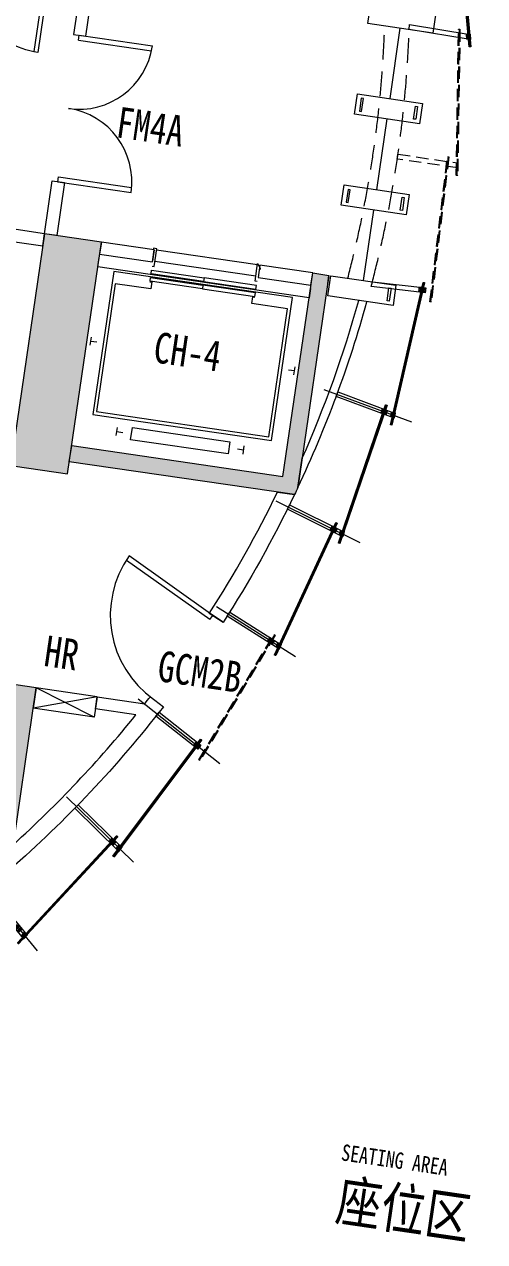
# Model space of a CAD drawing. Header units: inches. Extents: x -414268 to 632271, y -366004 to 318730.
# Drawn here: x 549126 to 554731, y 80575 to 95382 of the extents above; entities that cross this region are included whole.
import ezdxf

# ---------------------------------------------------------------- set-up
doc = ezdxf.new("R2010")
doc.units = ezdxf.units.IN
doc.header["$LTSCALE"] = 1200
doc.header["$MEASUREMENT"] = 0
for name, pattern in [('LVL_1$0$HIDDEN', [0.375, 0.25, -0.125]), ('ROOF_SHINGLE-1$0$CENTER2', [1.125, 0.75, -0.125, 0.125, -0.125]), ('ROOF_SHINGLE-1$0$HIDDEN2', [0.1875, 0.125, -0.0625])]:
    doc.linetypes.add(name, pattern=pattern)
doc.layers.get('0').update_dxf_attribs({"linetype": 'CONTINUOUS', "lineweight": 0})
doc.layers.get('DEFPOINTS').update_dxf_attribs({"linetype": 'CONTINUOUS', "lineweight": 0})
for name, color, linetype, lineweight in [('COL-HATCH', 7, 'CONTINUOUS', 0), ('COLUMN', 7, 'CONTINUOUS', 0), ('ELEV-DOOR', 7, 'CONTINUOUS', 0), ('ELEV-EVTR', 7, 'CONTINUOUS', 0), ('EN-TEXT', 7, 'CONTINUOUS', 0), ('JJ', 7, 'CONTINUOUS', 0), ('LVL_1$0$A-CORE-STRUCT', 7, 'LVL_1$0$HIDDEN', 0), ('PUB_TEXT', 7, 'CONTINUOUS', 0), ('ROOF_SHINGLE-1$0$A-GLAS', 7, 'CONTINUOUS', 0), ('ROOF_SHINGLE-1$0$A-HDWR', 7, 'CONTINUOUS', 0), ('TEXT-EN', 7, 'CONTINUOUS', 0), ('WALL', 7, 'CONTINUOUS', 0), ('WINDOW', 7, 'CONTINUOUS', 0), ('WINDOW_TEXT', 7, 'CONTINUOUS', 0), ('消火栓', 7, 'CONTINUOUS', 0)]:
    doc.layers.add(name, color=color, linetype=linetype, lineweight=lineweight)
doc.styles.add('-黑体', font='simhei.ttf', dxfattribs={"width": 0.8})
pattern_1 = [(275.1044, (539778.9973, 95828.2153), (2.4900856, 0.22242695), [])]
pattern_2 = [(222.6794, (539778.9973, 95828.2153), (2.5421077, -2.7568439), []), (222.6794, (539777.231, 95828.287), (2.5421077, -2.7568439), [])]
pattern_3 = [(186.6794, (539730.327, 95696.787), (0.4361762, -3.724547), []), (186.6794, (539728.94, 95697.8833), (0.4361762, -3.724547), [])]

# ---------------------------------------------------------------- blocks, each defined once
blk = doc.blocks.new('_A1OSQ')
for p, q in [((0.45, 0), (0.45, 0.997)), ((0.5, 0), (0.5, 1)), ((0.45, 0), (0.5, 0))]:
    blk.add_line(p, q)
blk.add_arc((0.5, 0), 1, 90, 180)
blk = doc.blocks.new('ROOF_SHINGLE-1$0$SHINGLE')
at = {"layer": 'ROOF_SHINGLE-1$0$A-GLAS'}
h = blk.add_hatch(color=7, dxfattribs=at)
h.paths.add_polyline_path([(-8.597, 12.036), (-8.596, 12.035), (-9.885, 10.815), (-9.886, 10.816)], flags=0)
edge = h.paths.add_edge_path(flags=17)
edge.add_line((-8.597, 12.036), (-8.596, 12.035))
edge.add_line((-8.597, 12.038), (-8.597, 12.036))
edge.add_line((-8.597, 12.038), (-8.601, 12.042))
edge.add_line((-8.601, 12.042), (-8.602, 12.042))
edge.add_line((-8.602, 12.042), (-9.891, 10.822))
edge.add_line((-9.891, 10.822), (-9.892, 10.82))
edge.add_line((-9.892, 10.82), (-9.887, 10.816))
edge.add_line((-9.886, 10.816), (-9.887, 10.816))
edge.add_line((-9.885, 10.815), (-9.886, 10.816))
edge.add_line((-9.885, 10.813), (-9.885, 10.815))
edge.add_line((-9.885, 10.813), (-9.881, 10.809))
edge.add_line((-9.881, 10.809), (-9.879, 10.809))
edge.add_line((-9.879, 10.809), (-8.59, 12.029))
edge.add_line((-8.59, 12.029), (-8.59, 12.031))
edge.add_line((-8.59, 12.031), (-8.594, 12.035))
edge.add_line((-8.596, 12.035), (-8.594, 12.035))
h.paths.add_polyline_path([(-9.885, 10.815), (-8.596, 12.035), (-8.594, 12.035), (-8.59, 12.031), (-8.59, 12.029), (-9.879, 10.809), (-9.881, 10.809), (-9.885, 10.813)], flags=0)
h.paths.add_polyline_path([(-9.886, 10.816), (-9.887, 10.816), (-9.892, 10.82), (-9.891, 10.822), (-8.602, 12.042), (-8.601, 12.042), (-8.597, 12.038), (-8.597, 12.036)], flags=0)
edge = h.paths.add_edge_path(flags=17)
edge.add_line((-9.885, 10.815), (-8.596, 12.035))
edge.add_line((-8.596, 12.035), (-8.594, 12.035))
edge.add_line((-8.594, 12.035), (-8.59, 12.031))
edge.add_line((-8.59, 12.031), (-8.59, 12.029))
edge.add_line((-8.59, 12.029), (-9.879, 10.809))
edge.add_line((-9.879, 10.809), (-9.881, 10.809))
edge.add_line((-9.881, 10.809), (-9.885, 10.813))
edge.add_line((-9.885, 10.813), (-9.885, 10.815))
edge.add_line((-9.885, 10.815), (-9.886, 10.816))
edge.add_line((-9.886, 10.816), (-9.887, 10.816))
edge.add_line((-9.887, 10.816), (-9.892, 10.82))
edge.add_line((-9.892, 10.82), (-9.891, 10.822))
edge.add_line((-9.891, 10.822), (-8.602, 12.042))
edge.add_line((-8.602, 12.042), (-8.601, 12.042))
edge.add_line((-8.601, 12.042), (-8.597, 12.038))
edge.add_line((-8.597, 12.038), (-8.597, 12.036))
edge.add_line((-8.597, 12.036), (-9.886, 10.816))
h = blk.add_hatch(dxfattribs=at)
h.set_pattern_fill('ANSI31', color=256, scale=0.02, angle=-1.575, style=0)
edge = h.paths.add_edge_path()
edge.add_line((-9.885, 10.815), (-8.596, 12.035))
edge.add_line((-8.596, 12.035), (-8.594, 12.035))
edge.add_line((-8.594, 12.035), (-8.59, 12.031))
edge.add_line((-8.59, 12.031), (-8.59, 12.029))
edge.add_line((-8.59, 12.029), (-9.879, 10.809))
edge.add_line((-9.879, 10.809), (-9.881, 10.809))
edge.add_line((-9.881, 10.809), (-9.885, 10.813))
edge.add_line((-9.885, 10.813), (-9.885, 10.815))
edge.add_line((-9.885, 10.815), (-9.886, 10.816))
edge.add_line((-9.886, 10.816), (-9.887, 10.816))
edge.add_line((-9.887, 10.816), (-9.892, 10.82))
edge.add_line((-9.892, 10.82), (-9.891, 10.822))
edge.add_line((-9.891, 10.822), (-8.602, 12.042))
edge.add_line((-8.602, 12.042), (-8.601, 12.042))
edge.add_line((-8.601, 12.042), (-8.597, 12.038))
edge.add_line((-8.597, 12.038), (-8.597, 12.036))
edge.add_line((-8.597, 12.036), (-9.886, 10.816))
h = blk.add_hatch(dxfattribs=at)
h.set_pattern_fill('ANSI31', color=256, scale=0.02, angle=-1.575, style=0)
edge = h.paths.add_edge_path()
edge.add_line((-9.885, 10.815), (-8.596, 12.035))
edge.add_line((-8.596, 12.035), (-8.594, 12.035))
edge.add_line((-8.594, 12.035), (-8.59, 12.031))
edge.add_line((-8.59, 12.031), (-8.59, 12.029))
edge.add_line((-8.59, 12.029), (-9.879, 10.809))
edge.add_line((-9.879, 10.809), (-9.881, 10.809))
edge.add_line((-9.881, 10.809), (-9.885, 10.813))
edge.add_line((-9.885, 10.813), (-9.885, 10.815))
edge.add_line((-9.885, 10.815), (-9.886, 10.816))
edge.add_line((-9.886, 10.816), (-9.887, 10.816))
edge.add_line((-9.887, 10.816), (-9.892, 10.82))
edge.add_line((-9.892, 10.82), (-9.891, 10.822))
edge.add_line((-9.891, 10.822), (-8.602, 12.042))
edge.add_line((-8.602, 12.042), (-8.601, 12.042))
edge.add_line((-8.601, 12.042), (-8.597, 12.038))
edge.add_line((-8.597, 12.038), (-8.597, 12.036))
edge.add_line((-8.597, 12.036), (-9.886, 10.816))
at = {"layer": 'ROOF_SHINGLE-1$0$A-HDWR'}
h = blk.add_hatch(dxfattribs=at)
h.set_pattern_fill('ANSI32', color=256, scale=0.01, angle=-54, style=0)
edge = h.paths.add_edge_path()
edge.add_arc((-8.712, 11.94), 0.005, 133.4294, 223.4294, ccw=False)
edge.add_line((-8.715, 11.943), (-8.672, 11.985))
edge.add_arc((-8.668, 11.981), 0.005, 43.4294, 133.4294, ccw=False)
edge.add_line((-8.665, 11.985), (-8.664, 11.984))
edge.add_line((-8.664, 11.984), (-8.715, 11.936))
edge.add_line((-8.715, 11.936), (-8.715, 11.936))
h = blk.add_hatch(dxfattribs=at)
h.set_pattern_fill('ANSI32', color=256, scale=0.01, angle=-54, style=0)
h.paths.add_polyline_path([(-8.694, 11.924), (-8.696, 11.926), (-8.659, 11.961), (-8.658, 11.959)])
h = blk.add_hatch(dxfattribs=at)
h.set_pattern_fill('ANSI32', color=256, scale=0.01, angle=-54, style=0)
h.paths.add_polyline_path([(-8.64, 11.85), (-8.642, 11.852), (-8.602, 11.882), (-8.601, 11.88)])
h = blk.add_hatch(dxfattribs=at)
h.set_pattern_fill('ANSI32', color=256, scale=0.01, angle=-54, style=0)
h.paths.add_polyline_path([(-8.627, 11.832), (-8.626, 11.83), (-8.586, 11.86), (-8.587, 11.862)])
at = {"layer": 'DEFPOINTS', "linetype": 'ROOF_SHINGLE-1$0$CENTER2'}
blk.add_lwpolyline([(-8.154, 11.223), (-8.823, 12.144)], dxfattribs=at)
at = {"layer": 'ROOF_SHINGLE-1$0$A-GLAS', "color": 4}
blk.add_lwpolyline([(-9.885, 10.815), (-8.596, 12.035), (-8.594, 12.035), (-8.59, 12.031), (-8.59, 12.029), (-9.879, 10.809), (-9.881, 10.809), (-9.885, 10.813), (-9.885, 10.815), (-9.886, 10.816), (-9.887, 10.816), (-9.892, 10.82), (-9.891, 10.822), (-8.602, 12.042), (-8.601, 12.042), (-8.597, 12.038), (-8.597, 12.036), (-9.886, 10.816)], dxfattribs=at)
at = {"layer": 'ROOF_SHINGLE-1$0$A-HDWR', "color": 3}
blk.add_lwpolyline([(-8.715, 11.936, -0.414214), (-8.715, 11.943), (-8.672, 11.985, -0.414214), (-8.665, 11.985), (-8.664, 11.984), (-8.715, 11.936)], format="xyb", close=True, dxfattribs=at)
at = {"layer": 'ROOF_SHINGLE-1$0$A-HDWR'}
blk.add_lwpolyline([(-8.278, 11.343), (-8.711, 11.939), (-8.667, 11.981), (-8.229, 11.378)], close=True, dxfattribs=at)
at = {"layer": 'ROOF_SHINGLE-1$0$A-HDWR', "linetype": 'ROOF_SHINGLE-1$0$HIDDEN2'}
blk.add_lwpolyline([(-8.697, 11.961), (-8.69, 11.959), (-8.67, 11.938), (-8.668, 11.939), (-8.689, 11.96), (-8.69, 11.967)], close=True, dxfattribs=at)
at = {"layer": 'ROOF_SHINGLE-1$0$A-HDWR', "color": 4}
for points in [[(-8.694, 11.924), (-8.696, 11.926), (-8.659, 11.961), (-8.658, 11.959)], [(-8.64, 11.85), (-8.642, 11.852), (-8.602, 11.882), (-8.601, 11.88)], [(-8.627, 11.832), (-8.626, 11.83), (-8.586, 11.86), (-8.587, 11.862)]]:
    blk.add_lwpolyline(points, close=True, dxfattribs=at)
at = {"layer": 'ROOF_SHINGLE-1$0$A-HDWR', "color": 2}
for points in [[(-8.694, 11.924), (-8.682, 11.907), (-8.646, 11.942), (-8.646, 11.942), (-8.658, 11.959)], [(-8.654, 11.869), (-8.642, 11.852), (-8.622, 11.867), (-8.602, 11.882), (-8.615, 11.9)], [(-8.626, 11.83), (-8.613, 11.812), (-8.593, 11.827), (-8.573, 11.843), (-8.586, 11.86)]]:
    blk.add_lwpolyline(points, close=True, dxfattribs=at)
at = {"layer": 'ROOF_SHINGLE-1$0$A-HDWR', "color": 1}
for points in [[(-8.683, 11.926), (-8.679, 11.929)], [(-8.683, 11.921), (-8.683, 11.926)], [(-8.683, 11.921), (-8.678, 11.92)], [(-8.675, 11.927), (-8.679, 11.929)], [(-8.678, 11.92), (-8.675, 11.922)], [(-8.675, 11.927), (-8.675, 11.922)], [(-8.665, 11.944), (-8.661, 11.946)], [(-8.664, 11.939), (-8.665, 11.944)], [(-8.664, 11.939), (-8.66, 11.937)], [(-8.657, 11.944), (-8.661, 11.946)], [(-8.66, 11.937), (-8.657, 11.94)], [(-8.657, 11.944), (-8.657, 11.94)], [(-8.642, 11.87), (-8.639, 11.873)], [(-8.642, 11.865), (-8.642, 11.87)], [(-8.642, 11.865), (-8.638, 11.864)], [(-8.634, 11.871), (-8.639, 11.873)], [(-8.638, 11.864), (-8.634, 11.866)], [(-8.634, 11.871), (-8.634, 11.866)], [(-8.623, 11.885), (-8.619, 11.888)], [(-8.622, 11.88), (-8.623, 11.885)], [(-8.622, 11.88), (-8.618, 11.878)], [(-8.615, 11.886), (-8.619, 11.888)], [(-8.618, 11.878), (-8.615, 11.881)], [(-8.615, 11.886), (-8.615, 11.881)], [(-8.594, 11.845), (-8.59, 11.848)], [(-8.586, 11.846), (-8.59, 11.848)], [(-8.586, 11.846), (-8.586, 11.842)], [(-8.614, 11.83), (-8.61, 11.833)], [(-8.613, 11.826), (-8.614, 11.83)], [(-8.613, 11.826), (-8.609, 11.824)], [(-8.606, 11.831), (-8.61, 11.833)], [(-8.609, 11.824), (-8.605, 11.827)], [(-8.606, 11.831), (-8.605, 11.827)], [(-8.594, 11.841), (-8.594, 11.845)], [(-8.594, 11.841), (-8.589, 11.839)], [(-8.589, 11.839), (-8.586, 11.842)]]:
    blk.add_lwpolyline(points, dxfattribs=at)
for centre in [(-8.679, 11.924), (-8.661, 11.942), (-8.638, 11.868), (-8.619, 11.883), (-8.59, 11.843), (-8.609, 11.829)]:
    blk.add_circle(centre, 0.005, dxfattribs=at)
blk = doc.blocks.new('_A0LCF')
for p, q in [((-0.5, 0), (-0.5, 0.5)), ((-0.4667, 0), (-0.4667, 0.4989)), ((0.4667, 0), (0.4667, 0.4989)), ((0.5, 0), (0.5, 0.5)), ((-0.4667, 0), (-0.5, 0)), ((0.5, 0), (0.4667, 0))]:
    blk.add_line(p, q)
for centre, start, end in [((-0.5, 0), 0, 90), ((0.5, 0), 90, 180)]:
    blk.add_arc(centre, 0.5, start, end)
blk = doc.blocks.new('电梯1')
at = {"layer": 'ELEV-DOOR'}
for points in [[(1941, 0), (1941, 645), (1986, 645), (1986, 0)], [(2031, 0), (2031, 645), (2076, 645), (2076, 0)], [(1941, 0), (1941, -645), (1986, -645), (1986, 0)], [(2031, 0), (2031, -645), (2076, -645), (2076, 0)]]:
    blk.add_lwpolyline(points, close=True, dxfattribs=at)
at = {"layer": 'ELEV-EVTR', "color": 5}
for points in [[(1067, 1253), (1167, 1253)], [(1117, 1253), (1117, 1178)], [(25, 780), (125, 780)], [(75, 780), (75, 705)], [(75, -780), (75, -705)], [(25, -780), (125, -780)], [(1117, -1253), (1117, -1178)], [(1067, -1253), (1167, -1253)]]:
    blk.add_lwpolyline(points, dxfattribs=at)
at = {"layer": 'ELEV-EVTR', "color": 2}
blk.add_lwpolyline([(2138, -1300), (2021, -1300), (2022, 1300), (2138, 1300)], dxfattribs=at)
blk.add_lwpolyline([(238, 1100), (238, -1100), (1996, -1100), (1996, 1100), (238, 1100)], close=True, dxfattribs=at)
at = {"layer": 'ELEV-EVTR'}
blk.add_lwpolyline([(1936, 645), (1936, 620), (1851, 620), (1851, 1060), (278, 1060), (278, -1060), (1851, -1060), (1851, -620), (1936, -620), (1936, -645)], dxfattribs=at)
blk.add_lwpolyline([(0, -600), (0, 600), (150, 600), (150, -600)], close=True, dxfattribs=at)
blk = doc.blocks.new('HR')
at = {"layer": '消火栓'}
for p, q in [((-250, 0), (-250, 750)), ((-250, 0), (0, 750)), ((0, 0), (-250, 750)), ((-250, 750), (0, 750)), ((0, 0), (0, 750)), ((-250, 0), (0, 0))]:
    blk.add_line(p, q, dxfattribs=at)

msp = doc.modelspace()

# ---------------------------------------------------------------- hatches: boundary and pattern name
at = {"layer": 'COL-HATCH'}
msp.add_hatch(color=256, dxfattribs=at).paths.add_polyline_path([(549651.5, 89913.6), (550063.9, 92733.6), (549371.3, 92834.9), (549009.5, 90361.2), (540500, 91605.7), (540449.4, 91259.4)])
msp.add_hatch(color=256, dxfattribs=at).paths.add_polyline_path([(549651.5, 89913.6), (550063.9, 92733.6), (549371.3, 92834.9), (549009.5, 90361.2), (540500, 91605.7), (540449.4, 91259.4)])
h = msp.add_hatch(color=256, dxfattribs=at)
edge = h.paths.add_edge_path()
edge.add_line((549702.1, 90259.9), (552274.8, 89883.7))
edge.add_line((552274.8, 89883.7), (552636.5, 92357.3))
edge.add_line((552636.5, 92357.3), (552834.4, 92328.4))
edge.add_line((552834.4, 92328.4), (552457.2, 89749.4))
edge.add_arc((539552.4, 95837.4), 14268.8, 334.35073, 334.74378, ccw=False)
edge.add_line((552415.2, 89661), (549673.2, 90062))
edge.add_line((549673.2, 90062), (549702.1, 90259.9))
h = msp.add_hatch(color=256, dxfattribs=at)
edge = h.paths.add_edge_path()
edge.add_line((549702.1, 90259.9), (552274.8, 89883.7))
edge.add_line((552274.8, 89883.7), (552636.5, 92357.3))
edge.add_line((552636.5, 92357.3), (552834.4, 92328.4))
edge.add_line((552834.4, 92328.4), (552457.2, 89749.4))
edge.add_arc((539552.4, 95837.4), 14268.8, 334.35073, 334.74378, ccw=False)
edge.add_line((552415.2, 89661), (549673.2, 90062))
edge.add_line((549673.2, 90062), (549702.1, 90259.9))
h = msp.add_hatch(color=256, dxfattribs=at)
edge = h.paths.add_edge_path()
edge.add_line((548296.5, 85486.1), (546966.1, 84495.2))
edge.add_line((546966.1, 84495.2), (539617.3, 85569.9))
edge.add_line((539617.3, 85569.9), (539516, 84877.3))
edge.add_line((539516, 84877.3), (547151.7, 83760.6))
edge.add_arc((539552.4, 95837.5), 14268.9, 302.17972, 311.17855)
edge.add_line((548947.2, 85097.9), (549270.9, 87311.3))
edge.add_line((549270.9, 87311.3), (548578.2, 87412.6))
edge.add_line((548578.2, 87412.6), (548296.5, 85486.1))
h = msp.add_hatch(color=256, dxfattribs=at)
edge = h.paths.add_edge_path()
edge.add_line((548296.5, 85486.1), (546966.1, 84495.2))
edge.add_line((546966.1, 84495.2), (539617.3, 85569.9))
edge.add_line((539617.3, 85569.9), (539516, 84877.3))
edge.add_line((539516, 84877.3), (547151.7, 83760.6))
edge.add_arc((539552.4, 95837.5), 14268.9, 302.17972, 311.17855)
edge.add_line((548947.2, 85097.9), (549270.9, 87311.3))
edge.add_line((549270.9, 87311.3), (548578.2, 87412.6))
edge.add_line((548578.2, 87412.6), (548296.5, 85486.1))
at = {"layer": 'ROOF_SHINGLE-1$0$A-GLAS'}
h = msp.add_hatch(color=7, dxfattribs=at)
h.paths.add_polyline_path([(554552.6, 95109.5), (554551.1, 95109.4), (554393, 96877.7), (554394.5, 96877.8)], flags=0)
edge = h.paths.add_edge_path(flags=17)
edge.add_line((554552.6, 95109.5), (554551.1, 95109.4))
edge.add_line((554553.7, 95108.6), (554552.6, 95109.5))
edge.add_line((554553.7, 95108.6), (554559.7, 95109.2))
edge.add_line((554559.7, 95109.2), (554560.6, 95110.2))
edge.add_line((554560.6, 95110.2), (554402.5, 96878.5))
edge.add_line((554402.5, 96878.5), (554401.4, 96879.4))
edge.add_line((554401.4, 96879.4), (554395.4, 96878.9))
edge.add_line((554394.5, 96877.8), (554395.4, 96878.9))
edge.add_line((554393, 96877.7), (554394.5, 96877.8))
edge.add_line((554391.9, 96878.6), (554393, 96877.7))
edge.add_line((554391.9, 96878.6), (554386, 96878))
edge.add_line((554386, 96878), (554385.1, 96876.9))
edge.add_line((554385.1, 96876.9), (554543.1, 95108.7))
edge.add_line((554543.1, 95108.7), (554544.2, 95107.8))
edge.add_line((554544.2, 95107.8), (554550.2, 95108.3))
edge.add_line((554551.1, 95109.4), (554550.2, 95108.3))
h.paths.add_polyline_path([(554393, 96877.7), (554551.1, 95109.4), (554550.2, 95108.3), (554544.2, 95107.8), (554543.1, 95108.7), (554385.1, 96876.9), (554386, 96878), (554391.9, 96878.6)], flags=0)
h.paths.add_polyline_path([(554394.5, 96877.8), (554395.4, 96878.9), (554401.4, 96879.4), (554402.5, 96878.5), (554560.6, 95110.2), (554559.7, 95109.2), (554553.7, 95108.6), (554552.6, 95109.5)], flags=0)
edge = h.paths.add_edge_path(flags=17)
edge.add_line((554393, 96877.7), (554551.1, 95109.4))
edge.add_line((554551.1, 95109.4), (554550.2, 95108.3))
edge.add_line((554550.2, 95108.3), (554544.2, 95107.8))
edge.add_line((554544.2, 95107.8), (554543.1, 95108.7))
edge.add_line((554543.1, 95108.7), (554385.1, 96876.9))
edge.add_line((554385.1, 96876.9), (554386, 96878))
edge.add_line((554386, 96878), (554391.9, 96878.6))
edge.add_line((554391.9, 96878.6), (554393, 96877.7))
edge.add_line((554393, 96877.7), (554394.5, 96877.8))
edge.add_line((554394.5, 96877.8), (554395.4, 96878.9))
edge.add_line((554395.4, 96878.9), (554401.4, 96879.4))
edge.add_line((554401.4, 96879.4), (554402.5, 96878.5))
edge.add_line((554402.5, 96878.5), (554560.6, 95110.2))
edge.add_line((554560.6, 95110.2), (554559.7, 95109.2))
edge.add_line((554559.7, 95109.2), (554553.7, 95108.6))
edge.add_line((554553.7, 95108.6), (554552.6, 95109.5))
edge.add_line((554552.6, 95109.5), (554394.5, 96877.8))
h = msp.add_hatch(dxfattribs=at)
h.set_pattern_fill('ANSI31', color=256, scale=20, angle=-129.8956, style=0)
h.set_pattern_definition(pattern_1)
edge = h.paths.add_edge_path()
edge.add_line((554393, 96877.7), (554551.1, 95109.4))
edge.add_line((554551.1, 95109.4), (554550.2, 95108.3))
edge.add_line((554550.2, 95108.3), (554544.2, 95107.8))
edge.add_line((554544.2, 95107.8), (554543.1, 95108.7))
edge.add_line((554543.1, 95108.7), (554385.1, 96876.9))
edge.add_line((554385.1, 96876.9), (554386, 96878))
edge.add_line((554386, 96878), (554391.9, 96878.6))
edge.add_line((554391.9, 96878.6), (554393, 96877.7))
edge.add_line((554393, 96877.7), (554394.5, 96877.8))
edge.add_line((554394.5, 96877.8), (554395.4, 96878.9))
edge.add_line((554395.4, 96878.9), (554401.4, 96879.4))
edge.add_line((554401.4, 96879.4), (554402.5, 96878.5))
edge.add_line((554402.5, 96878.5), (554560.6, 95110.2))
edge.add_line((554560.6, 95110.2), (554559.7, 95109.2))
edge.add_line((554559.7, 95109.2), (554553.7, 95108.6))
edge.add_line((554553.7, 95108.6), (554552.6, 95109.5))
edge.add_line((554552.6, 95109.5), (554394.5, 96877.8))
h = msp.add_hatch(dxfattribs=at)
h.set_pattern_fill('ANSI31', color=256, scale=20, angle=-129.8956, style=0)
h.set_pattern_definition(pattern_1)
edge = h.paths.add_edge_path()
edge.add_line((554393, 96877.7), (554551.1, 95109.4))
edge.add_line((554551.1, 95109.4), (554550.2, 95108.3))
edge.add_line((554550.2, 95108.3), (554544.2, 95107.8))
edge.add_line((554544.2, 95107.8), (554543.1, 95108.7))
edge.add_line((554543.1, 95108.7), (554385.1, 96876.9))
edge.add_line((554385.1, 96876.9), (554386, 96878))
edge.add_line((554386, 96878), (554391.9, 96878.6))
edge.add_line((554391.9, 96878.6), (554393, 96877.7))
edge.add_line((554393, 96877.7), (554394.5, 96877.8))
edge.add_line((554394.5, 96877.8), (554395.4, 96878.9))
edge.add_line((554395.4, 96878.9), (554401.4, 96879.4))
edge.add_line((554401.4, 96879.4), (554402.5, 96878.5))
edge.add_line((554402.5, 96878.5), (554560.6, 95110.2))
edge.add_line((554560.6, 95110.2), (554559.7, 95109.2))
edge.add_line((554559.7, 95109.2), (554553.7, 95108.6))
edge.add_line((554553.7, 95108.6), (554552.6, 95109.5))
edge.add_line((554552.6, 95109.5), (554394.5, 96877.8))
at = {"layer": 'ROOF_SHINGLE-1$0$A-HDWR'}
h = msp.add_hatch(dxfattribs=at)
h.set_pattern_fill('ANSI32', color=256, scale=10, angle=-182.3206, style=0)
h.set_pattern_definition(pattern_2)
h.paths.add_polyline_path([(554525, 95255.7), (554527.5, 95255.6), (554532, 95205.3), (554529.5, 95205.4)])
h = msp.add_hatch(dxfattribs=at)
h.set_pattern_fill('ANSI32', color=256, scale=10, angle=-182.3206, style=0)
h.set_pattern_definition(pattern_2)
edge = h.paths.add_edge_path()
edge.add_arc((554548.2, 95259.6), 5, 5.10879, 95.10879, ccw=False)
edge.add_line((554553.2, 95260.1), (554558.5, 95200.3))
edge.add_arc((554553.6, 95199.8), 5, 275.10879, 5.10879, ccw=False)
edge.add_line((554554, 95194.9), (554553, 95194.8))
edge.add_line((554553, 95194.8), (554546.8, 95264.5))
edge.add_line((554546.8, 95264.5), (554547.8, 95264.6))
h = msp.add_hatch(dxfattribs=at)
h.set_pattern_fill('ANSI32', color=256, scale=10, angle=-194.3206, style=0)
h.set_pattern_definition([(210.6794, (539766.4736, 95775.969), (1.9133765, -3.2251342), []), (210.6794, (539764.7607, 95776.4063), (1.9133765, -3.2251342), [])])
h.paths.add_polyline_path([(553960.5, 92178.3), (553958.1, 92178.9), (553946.9, 92130.2), (553949.4, 92129.6)])
h = msp.add_hatch(dxfattribs=at)
h.set_pattern_fill('ANSI32', color=256, scale=10, angle=-194.3206, style=0)
h.set_pattern_definition([(303.538177, (568333.902, 89241.0703), (-3.125692, -2.0718468), []), (303.538177, (568335.6347, 89240.719), (-3.125692, -2.0718468), [])])
h.paths.add_polyline_path([(553988, 92175.3), (553990.5, 92174.8), (553979.3, 92126.1), (553976.9, 92126.6)])
h = msp.add_hatch(dxfattribs=at)
h.set_pattern_fill('ANSI32', color=256, scale=10, angle=-218.3206, style=0)
h.set_pattern_definition(pattern_3)
h.paths.add_polyline_path([(551233.9, 86636.9), (551232, 86638.5), (551201.9, 86598.5), (551203.9, 86596.9)])
h = msp.add_hatch(dxfattribs=at)
h.set_pattern_fill('ANSI32', color=256, scale=10, angle=-218.3206, style=0)
h.set_pattern_definition(pattern_3)
h.paths.add_polyline_path([(551251.6, 86623), (551253.6, 86621.4), (551223.5, 86581.4), (551221.6, 86583)])

# ---------------------------------------------------------------- linework, layer by layer
at = {"layer": 'COLUMN'}
msp.add_lwpolyline([(549651.5, 89913.6), (550063.9, 92733.6), (549371.3, 92834.9), (549009.5, 90361.2), (540500, 91605.7), (540449.4, 91259.4)], close=True, dxfattribs=at)
for points in [[(549702.1, 90259.9), (552274.8, 89883.7), (552636.5, 92357.3), (552834.4, 92328.4), (552457.2, 89749.4, -0.001715), (552415.2, 89661), (549673.2, 90062)], [(548296.5, 85486.1), (546966.1, 84495.2), (539617.3, 85569.9), (539516, 84877.3), (547151.7, 83760.6, 0.039285), (548947.2, 85097.9), (549270.9, 87311.3), (548578.2, 87412.6), (548296.5, 85486.1)]]:
    msp.add_lwpolyline(points, format="xyb", close=True, dxfattribs=at)
at = {"layer": 'DEFPOINTS'}
for p, q in [((550707.1, 92639.5), (550686.8, 92501)), ((553966.5, 92182.3), (553953.1, 92123.4)), ((553966.5, 92182.3), (553966.5, 92182.3)), ((553984, 92180.3), (553970.6, 92121.4))]:
    msp.add_line(p, q, dxfattribs=at)
at = {"layer": 'ELEV-DOOR', "color": 5}
for points in [[(550682.9, 92439.7), (550707.6, 92436.1), (550739.2, 92651.9), (550699.6, 92657.7), (550697.2, 92641)], [(551959.3, 92253.1), (551934.6, 92256.7), (551966.1, 92472.5), (551998.5, 92417.1), (551996, 92400.4)]]:
    msp.add_lwpolyline(points, dxfattribs=at)
at = {"layer": 'ELEV-EVTR'}
for p, q in [((551963.7, 92455.7), (550736.7, 92635.2)), ((551943.4, 92317.2), (550716.5, 92496.7))]:
    msp.add_line(p, q, dxfattribs=at)
at = {"layer": 'JJ'}
for p, q in [((553578.1, 94478.4), (553703.2, 95334.3)), ((553416.2, 93370.2), (553542, 94231)), ((553255, 92267), (553380, 93122.9))]:
    msp.add_line(p, q, dxfattribs=at)
for points in [[(553307.8, 95392.1), (553344, 95639.5), (554135.5, 95523.7), (554099.4, 95276.4)], [(553146.4, 94288.9), (553182.6, 94536.3), (553974.2, 94420.5), (553938, 94173.1)], [(553232.6, 94322.9), (553255.4, 94479), (553228.9, 94482.9), (553206.1, 94326.7)], [(553865.2, 94230.3), (553888, 94386.5), (553914.5, 94382.6), (553891.7, 94226.5)], [(552984.4, 93180.7), (553020.5, 93428.1), (553812.1, 93312.3), (553775.9, 93065)], [(553070.5, 93214.7), (553093.4, 93370.9), (553066.9, 93374.8), (553044, 93218.6)], [(553703.1, 93122.2), (553725.9, 93278.4), (553752.4, 93274.5), (553729.6, 93118.3)], [(552823, 92077.5), (552859.2, 92324.8), (553650.8, 92209.1), (553614.6, 91961.7)], [(553541.7, 92018.9), (553564.6, 92175.1), (553591.1, 92171.2), (553568.2, 92015.1)]]:
    msp.add_lwpolyline(points, close=True, dxfattribs=at)
at = {"layer": 'LVL_1$0$A-CORE-STRUCT'}
for radius, start, end in [(13968.8, 345.30865, 358.05015), (13968.8, 345.30865, 358.05015), (14268.8, 345.44313, 357.91567), (14268.8, 345.44313, 357.91567)]:
    msp.add_arc((539552.4, 95837.4), radius, start, end, dxfattribs=at)
at = {"layer": 'ROOF_SHINGLE-1$0$A-GLAS', "color": 4}
msp.add_lwpolyline([(554393, 96877.7), (554551.1, 95109.4), (554550.2, 95108.3), (554544.2, 95107.8), (554543.1, 95108.7), (554385.1, 96876.9), (554386, 96878), (554391.9, 96878.6), (554393, 96877.7), (554394.5, 96877.8), (554395.4, 96878.9), (554401.4, 96879.4), (554402.5, 96878.5), (554560.6, 95110.2), (554559.7, 95109.2), (554553.7, 95108.6), (554552.6, 95109.5), (554394.5, 96877.8)], dxfattribs=at)
at = {"layer": 'ROOF_SHINGLE-1$0$A-GLAS', "linetype": 'ROOF_SHINGLE-1$0$HIDDEN2'}
for points in [[(554420.5, 95320.7), (554392.9, 93545.6), (554391.8, 93544.6), (554385.8, 93544.7), (554384.9, 93545.7), (554412.5, 95320.8), (554413.5, 95321.8), (554419.5, 95321.7), (554420.5, 95320.7), (554422, 95320.7), (554423, 95321.7), (554429, 95321.6), (554430, 95320.5), (554402.3, 93545.4), (554401.3, 93544.5), (554395.3, 93544.6), (554394.4, 93545.6), (554422, 95320.7)], [(554285, 93769.4), (554072, 92006.9), (554070.9, 92006), (554064.9, 92006.7), (554064.1, 92007.9), (554277.1, 93770.4), (554278.2, 93771.2), (554284.1, 93770.5), (554285, 93769.4), (554286.5, 93769.2), (554287.6, 93770.1), (554293.6, 93769.4), (554294.4, 93768.3), (554081.4, 92005.8), (554080.3, 92004.9), (554074.4, 92005.6), (554073.5, 92006.7), (554286.5, 93769.2)], [(552170.2, 87955.9), (551258.7, 86432.4), (551257.3, 86432.1), (551252.2, 86435.2), (551251.8, 86436.5), (552163.3, 87960), (552164.7, 87960.3), (552169.8, 87957.3), (552170.2, 87955.9), (552171.5, 87955.1), (552172.8, 87955.5), (552178, 87952.4), (552178.3, 87951), (551266.9, 86427.5), (551265.5, 86427.2), (551260.3, 86430.3), (551260, 86431.6), (552171.5, 87955.1)]]:
    msp.add_lwpolyline(points, dxfattribs=at)
msp.add_lwpolyline([(553675.4, 93802.2), (554404.7, 93695.6), (554403.7, 93635.1), (553666.7, 93742.8)], close=True, dxfattribs=at)
at = {"layer": 'ROOF_SHINGLE-1$0$A-HDWR'}
msp.add_line((550511.7, 87175.9), (551507.1, 86389.3), dxfattribs=at)
for points in [[(553813.8, 95378.9), (554554.4, 95260), (554552.6, 95199.5), (553811.8, 95318.4)], [(554007.1, 92117.2), (553347.8, 92192.4), (553363.2, 92251.1), (554012.4, 92177)], [(550765.7, 87013.4), (551273.4, 86612.1), (551237.4, 86564.1), (550728.4, 86966.3)]]:
    msp.add_lwpolyline(points, close=True, dxfattribs=at)
at = {"layer": 'ROOF_SHINGLE-1$0$A-HDWR', "color": 2}
for points in [[(554525, 95255.7), (554503.6, 95256.6), (554509.4, 95206.2), (554509.4, 95206.2), (554529.5, 95205.4)], [(553958.1, 92179), (553930.1, 92182.4), (553927.8, 92157.5), (553925.6, 92132.7), (553946.9, 92130.2)], [(553979.3, 92126), (554007.3, 92122.6), (554009.6, 92147.5), (554011.8, 92172.4), (553990.5, 92174.8)], [(551232, 86638.5), (551215.1, 86651.8), (551200.1, 86631.8), (551185.1, 86611.8), (551201.9, 86598.5)], [(551270.4, 86608.1), (551253.6, 86621.4), (551238.5, 86601.4), (551223.5, 86581.4), (551240.4, 86568.1)]]:
    msp.add_lwpolyline(points, close=True, dxfattribs=at)
at = {"layer": 'ROOF_SHINGLE-1$0$A-HDWR', "color": 1}
for points in [[(554511.7, 95246), (554511.5, 95241.4)], [(554515.4, 95238.9), (554511.5, 95241.4)], [(554515.8, 95248.2), (554511.7, 95246)], [(554514.2, 95220.9), (554514.1, 95216.2)], [(554518, 95213.8), (554514.1, 95216.2)], [(554518.3, 95223), (554514.2, 95220.9)], [(554515.4, 95238.9), (554519.5, 95241.1)], [(554515.8, 95248.2), (554519.7, 95245.7)], [(554518, 95213.8), (554522, 95215.9)], [(554518.3, 95223), (554522.2, 95220.5)], [(554519.7, 95245.7), (554519.5, 95241.1)], [(554522.2, 95220.5), (554522, 95215.9)], [(553933.7, 92147.1), (553933.2, 92142.6)], [(553936.9, 92139.8), (553933.2, 92142.6)], [(553938, 92149), (553933.7, 92147.1)], [(553935.9, 92171.5), (553935.4, 92166.9)], [(553939.1, 92164.2), (553935.4, 92166.9)], [(553940.2, 92173.4), (553935.9, 92171.5)], [(553936.9, 92139.8), (553941.1, 92141.6)], [(553938, 92149), (553941.7, 92146.2)], [(553943.3, 92166), (553939.1, 92164.2)], [(553940.2, 92173.4), (553943.9, 92170.6)], [(553941.7, 92146.2), (553941.1, 92141.6)], [(553943.9, 92170.6), (553943.3, 92166)], [(553993.5, 92134.4), (553994.1, 92139)], [(553997.3, 92131.7), (553993.5, 92134.4)], [(553994.1, 92139), (553998.3, 92140.8)], [(553995.8, 92158.8), (553996.3, 92163.4)], [(553999.5, 92156), (553995.8, 92158.8)], [(554000.5, 92165.2), (553996.3, 92163.4)], [(553997.3, 92131.7), (554001.5, 92133.5)], [(553998.3, 92140.8), (554002, 92138.1)], [(553999.5, 92156), (554003.7, 92157.9)], [(554000.5, 92165.2), (554004.2, 92162.5)], [(554001.5, 92133.5), (554002, 92138.1)], [(554003.7, 92157.9), (554004.2, 92162.5)], [(551214.3, 86639.4), (551211.4, 86635.8)], [(551213.1, 86631.5), (551211.4, 86635.8)], [(551213.1, 86631.5), (551217.7, 86630.8)], [(551218.9, 86638.8), (551214.3, 86639.4)], [(551220.6, 86634.5), (551217.7, 86630.8)], [(551218.9, 86638.8), (551220.6, 86634.5)], [(551199.6, 86619.9), (551196.8, 86616.2)], [(551198.5, 86611.9), (551196.8, 86616.2)], [(551198.5, 86611.9), (551203, 86611.3)], [(551204.2, 86619.2), (551199.6, 86619.9)], [(551205.9, 86614.9), (551203, 86611.3)], [(551204.2, 86619.2), (551205.9, 86614.9)], [(551238.1, 86589.5), (551235.2, 86585.9)], [(551236.9, 86581.6), (551235.2, 86585.9)], [(551236.9, 86581.6), (551241.5, 86580.9)], [(551242.7, 86588.8), (551238.1, 86589.5)], [(551244.4, 86584.5), (551241.5, 86580.9)], [(551242.7, 86588.8), (551244.4, 86584.5)], [(551252.8, 86609.1), (551249.9, 86605.4)], [(551251.6, 86601.1), (551249.9, 86605.4)], [(551251.6, 86601.1), (551256.2, 86600.5)], [(551257.4, 86608.4), (551252.8, 86609.1)], [(551259.1, 86604.1), (551256.2, 86600.5)], [(551257.4, 86608.4), (551259.1, 86604.1)]]:
    msp.add_lwpolyline(points, dxfattribs=at)
at = {"layer": 'ROOF_SHINGLE-1$0$A-HDWR', "linetype": 'ROOF_SHINGLE-1$0$HIDDEN2'}
msp.add_lwpolyline([(554555.5, 95234.9), (554549.8, 95230.6), (554520.4, 95228), (554520.6, 95226), (554550, 95228.6), (554556.3, 95225.5)], close=True, dxfattribs=at)
at = {"layer": 'ROOF_SHINGLE-1$0$A-HDWR', "color": 4}
for points in [[(554525, 95255.7), (554527.5, 95255.6), (554532, 95205.3), (554529.5, 95205.4)], [(553960.5, 92178.3), (553958.1, 92178.9), (553946.9, 92130.2), (553949.4, 92129.6)], [(553988, 92175.3), (553990.5, 92174.8), (553979.3, 92126.1), (553976.9, 92126.6)], [(551233.9, 86636.9), (551232, 86638.5), (551201.9, 86598.5), (551203.9, 86596.9)], [(551251.6, 86623), (551253.6, 86621.4), (551223.5, 86581.4), (551221.6, 86583)]]:
    msp.add_lwpolyline(points, close=True, dxfattribs=at)
at = {"layer": 'ROOF_SHINGLE-1$0$A-HDWR', "color": 3}
msp.add_lwpolyline([(554547.8, 95264.6, -0.4142136), (554553.2, 95260.1), (554558.5, 95200.3, -0.4142136), (554554, 95194.9), (554553, 95194.8), (554546.8, 95264.5)], format="xyb", close=True, dxfattribs=at)
at = {"layer": 'ROOF_SHINGLE-1$0$A-HDWR', "color": 1}
for centre in [(554515.6, 95243.5), (554518.1, 95218.4), (553937.4, 92144.4), (553939.6, 92168.8), (553997.8, 92136.2), (554000, 92160.6), (551216, 86635.1), (551201.3, 86615.6), (551239.8, 86585.2), (551254.5, 86604.8)]:
    msp.add_circle(centre, 5, dxfattribs=at)
at = {"layer": 'WALL'}
for p, q in [((552820, 92229.5), (552834.4, 92328.5)), ((552457.2, 89749.4), (552509, 90103.1)), ((551548.5, 88111.3), (551380.4, 88219.6))]:
    msp.add_line(p, q, dxfattribs=at)
for points in [[(549819.9, 95902.3), (549725.8, 95259.1), (549874.2, 95237.4), (549968.3, 95880.5), (549819.9, 95902.3)], [(549349.6, 92686.5), (549371.3, 92834.9), (548975.5, 92892.8), (548953.8, 92744.4), (549349.6, 92686.5)]]:
    msp.add_lwpolyline(points, dxfattribs=at)
for points in [[(549519.7, 92813.2), (549371.3, 92834.9), (549465.3, 93478), (549613.8, 93456.3)], [(550042.2, 92585.2), (550685.4, 92491.1), (550707.1, 92639.5), (550063.9, 92733.6)], [(551971.7, 92303), (552614.8, 92208.9), (552636.5, 92357.3), (551993.4, 92451.4)], [(552189.3, 89653.6), (552189.3, 89653.6)]]:
    msp.add_lwpolyline(points, close=True, dxfattribs=at)
for points in [[(552415.2, 89661, -0.031252), (551545, 88105.9), (551376.9, 88214.3, 0.0301413), (552207.7, 89691.3)], [(548992.2, 85405.6, 0.0386356), (550484.7, 86982.1), (549991.3, 87054.3), (550013, 87202.7), (550593.3, 87117.9, 0.0019293), (550660.3, 87203.3), (550818.2, 87080.6, -0.0478731), (548947.2, 85097.9)]]:
    msp.add_lwpolyline(points, format="xyb", close=True, dxfattribs=at)
for radius, start, end in [(14268.8, 334.74378, 344.43253), (14168.8, 336.12672, 344.3811)]:
    msp.add_arc((539552.4, 95837.4), radius, start, end, dxfattribs=at)

# ---------------------------------------------------------------- block references
at = {"xscale": -1, "rotation": 81.67939968400037}
msp.add_blockref('HR', (549976.8, 86955.4), dxfattribs=at)
at = {"layer": 'COL-HATCH', "rotation": 81.67939968400034}
msp.add_blockref('电梯1', (551013.4, 90242.5), dxfattribs=at)
at = {"layer": 'ROOF_SHINGLE-1$0$A-HDWR', "yscale": 999.9999999999962, "zscale": 1000}
for p, xscale, rotation in [((539765.1, 95758.6), 999.9999999999648, 213.679399684024), ((539755.7, 95736.8), 999.9999999999598, 207.6793996840231), ((539744, 95716.2), 999.9999999999354, 201.679399684025), ((539714.7, 95679), 999.9999999998895, 189.6793996840227), ((539697.2, 95662.9), 999.9999999999865, 183.6793996840228)]:
    msp.add_blockref('ROOF_SHINGLE-1$0$SHINGLE', p, dxfattribs=dict(at, xscale=xscale, rotation=rotation))
at = {"layer": 'WINDOW'}
for name, p, xscale, yscale, zscale, rotation in [('_A1OSQ', (548939.5, 96101.8), -1000.000000000053, 999.9999999999962, 1000, 171.6793996836047), ('_A0LCF', (549664.8, 94358.4), -1800.000000000014, -1800.000000000014, 1800, 81.67939968402253), ('_A1OSQ', (551061.1, 87682.6), 1250.000000000012, 1250.000000000035, 1250.00000000001, 54.67939968402286)]:
    msp.add_blockref(name, p, dxfattribs=dict(at, xscale=xscale, yscale=yscale, zscale=zscale, rotation=rotation))

# ---------------------------------------------------------------- texts
at = {"layer": 'EN-TEXT', "insert": (553004.8, 81762.4), "char_height": 200, "width": 5312.725, "attachment_point": 1, "rotation": 351.6794, "style": '-黑体'}
msp.add_mtext('SEATING AREA', dxfattribs=at)
at = {"layer": 'PUB_TEXT', "style": '-黑体', "width": 0.8}
msp.add_text('座位区', height=500, rotation=351.6794, dxfattribs=at).set_placement((552898.5, 80841.3))
at = {"layer": 'TEXT-EN', "style": '-黑体', "width": 0.8}
msp.add_text('CH-4', height=375, rotation=351.6794, dxfattribs=at).set_placement((550683, 91274.1))
at = {"layer": 'WINDOW_TEXT', "style": '-黑体', "width": 0.8}
for s, p in [('FM4A', (550229, 94010.7)), ('GCM2B', (550732.1, 87397))]:
    msp.add_text(s, height=375, rotation=351.6794, dxfattribs=at).set_placement(p)
at = {"layer": '消火栓', "style": '-黑体', "width": 0.8}
msp.add_text('HR', height=375, rotation=351.6794, dxfattribs=at).set_placement((549350.9, 87579.9))

doc.saveas('drawing.dxf')
